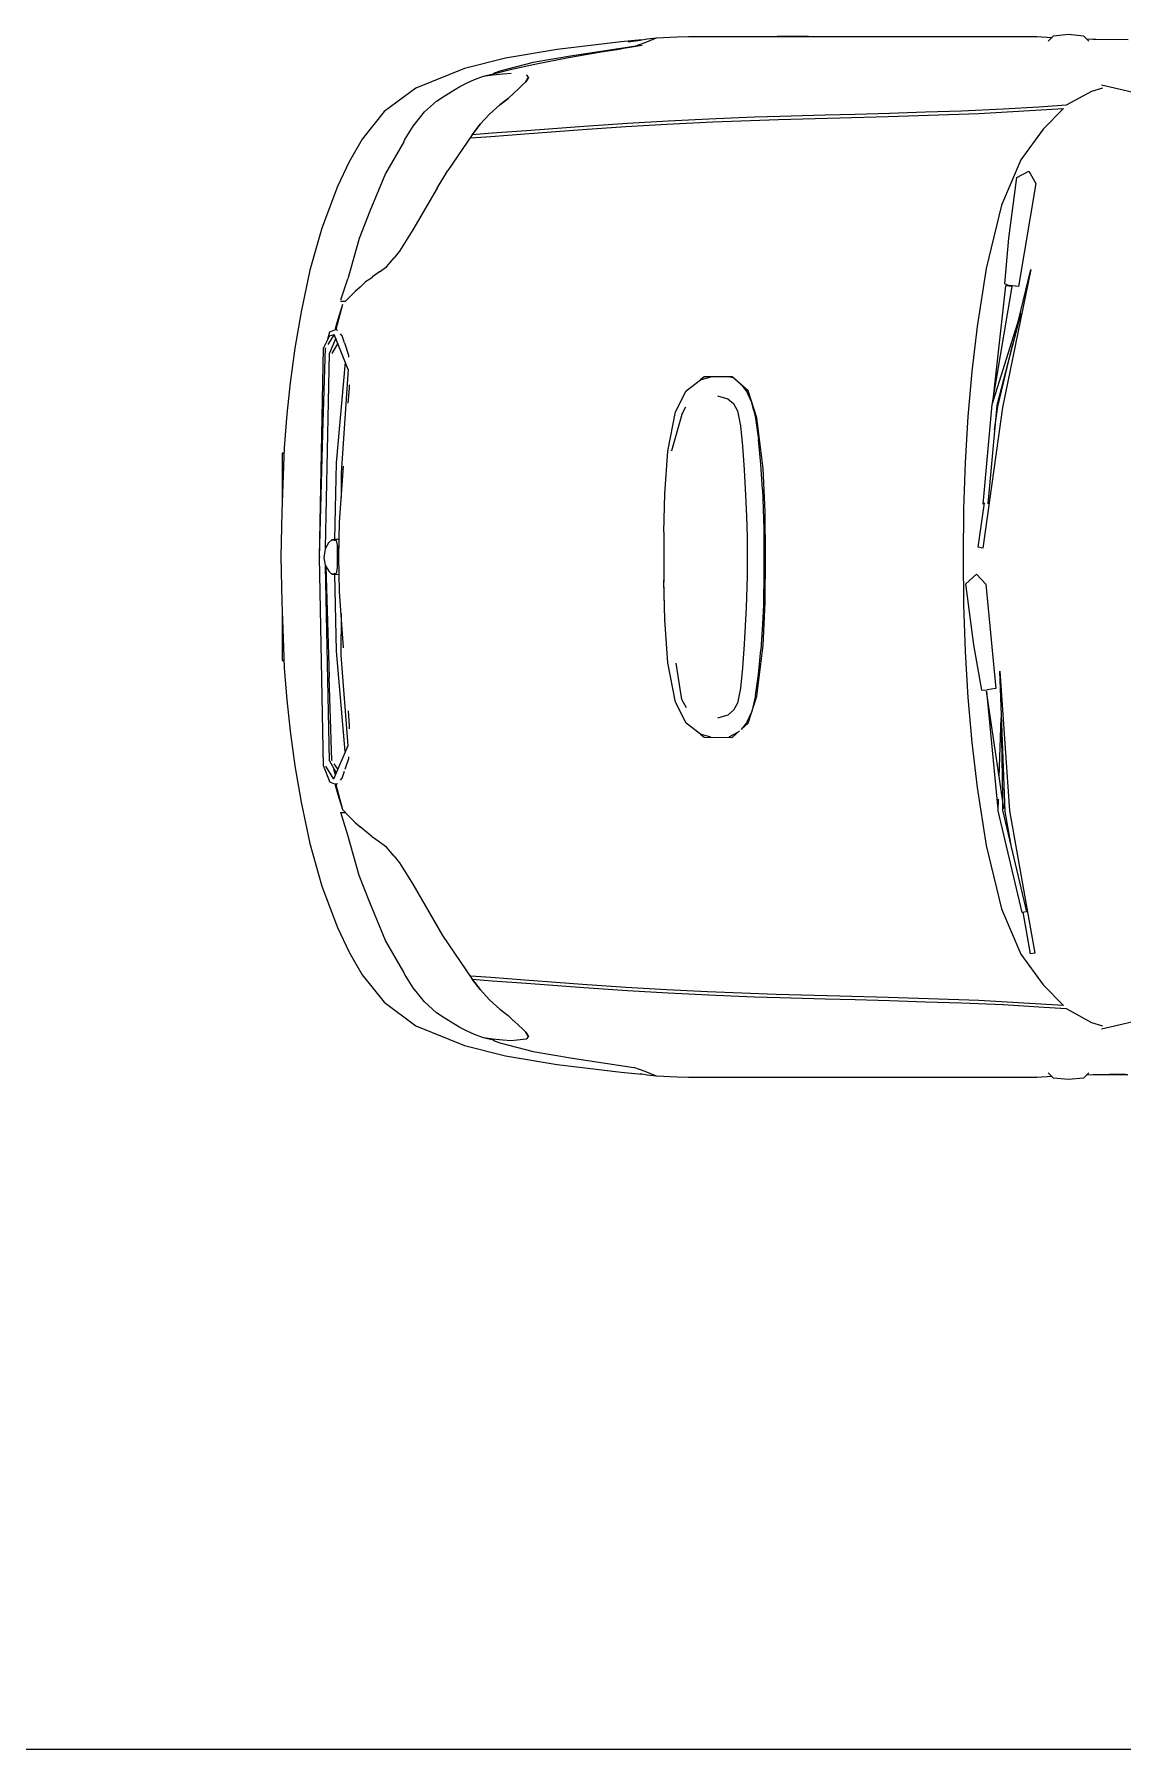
# Model space of a CAD drawing. Header units: millimetres. Extents: x 1343 to 64046, y 44602 to 77982.
# Drawn here: x 54676 to 56527, y 57946 to 60863 of the extents above; entities that cross this region are included whole.
import ezdxf

# ---------------------------------------------------------------- set-up
doc = ezdxf.new("R2010")
doc.units = ezdxf.units.MM
doc.layers.add('www.cad-blocks.net', color=7, linetype='Continuous')

# ---------------------------------------------------------------- blocks, each defined once
blk = doc.blocks.new('A$C63A06158')
at = {"linetype": 'Continuous'}
for p, q in [((579, 1901.3), (470.1, 1888.3)), ((614.3, 1904.4), (579, 1901.3)), ((590.9, 1901.1), (611.4, 1903.8)), ((600.3, 1892.9), (619.8, 1899.8)), ((611.4, 1903.8), (623.3, 1906.4)), ((619.8, 1899.8), (638.8, 1907.7)), ((623.3, 1906.4), (638.8, 1907.7)), ((638.8, 1907.7), (674, 1909.6)), ((674, 1909.6), (693.2, 1910.2)), ((693.2, 1910.2), (761.2, 1910.3)), ((761.2, 1910.3), (793.4, 1910.3)), ((793.4, 1910.3), (870.8, 1910.3)), ((870.8, 1910.3), (844.2, 1910.3)), ((897.7, 1910.3), (844.2, 1910.3)), ((870.8, 1910.3), (897.7, 1910.3)), ((885.7, 1910.2), (957.1, 1910.2)), ((885.7, 1910.2), (885.7, 1910.2)), ((885.7, 1910.2), (885.7, 1910.2)), ((897.7, 1910.3), (928.1, 1910.3)), ((928.1, 1910.3), (958.9, 1910.3)), ((957.1, 1910.2), (1022, 1910.3)), ((958.9, 1910.3), (989.6, 1910.3)), ((1022, 1910.3), (1077.7, 1910.3)), ((1077.7, 1910.3), (1124.3, 1910.4)), ((1123.1, 1910.2), (1175.4, 1910.2)), ((1124.3, 1910.4), (1148.1, 1910.2)), ((1175.4, 1910.2), (1232.5, 1910.2)), ((1232.5, 1910.2), (1286.1, 1910.2)), ((1286.1, 1910.2), (1311.9, 1908.7)), ((1305, 1902), (1314.4, 1911.1)), ((1314.4, 1911.1), (1339.9, 1913.9)), ((1339.9, 1913.9), (1365.4, 1911.1)), ((1365.4, 1911.1), (1374.5, 1902.4)), ((1370.8, 1905.9), (1382, 1905.7)), ((1381.7, 1905.7), (1386.4, 1905.7)), ((1386.4, 1905.7), (1441.3, 1905.2)), ((382.1, 1873.3), (312.2, 1855.9)), ((470.1, 1888.3), (382.1, 1873.3)), ((496.3, 1877.5), (429.3, 1865.9)), ((432.3, 1863.1), (489.1, 1874.3)), ((489.1, 1874.3), (544.9, 1884.2)), ((600.3, 1892.9), (496.3, 1877.5)), ((544.9, 1884.2), (600.3, 1892.9)), ((544.9, 1884.2), (578.6, 1889.3)), ((614.7, 1894.8), (578.6, 1889.3)), ((596.7, 1892.4), (596.7, 1892.4)), ((596.7, 1892.4), (596.7, 1892.4)), ((614.7, 1894.8), (614.7, 1894.8)), ((312.2, 1855.9), (229.9, 1822.5)), ((329.6, 1837), (345, 1842.5)), ((345, 1842.5), (363.2, 1847.4)), ((345, 1842.5), (360.7, 1844.9)), ((360.7, 1844.9), (377.5, 1846.6)), ((372.6, 1851.4), (361.9, 1847.1)), ((363.2, 1847.4), (392.7, 1854.5)), ((429.3, 1865.9), (372.6, 1851.4)), ((377.5, 1846.6), (391.6, 1847.8)), ((391.6, 1847.8), (391.7, 1847.8)), ((392.7, 1854.5), (432.3, 1863.1)), ((420.4, 1838.5), (416.8, 1833.3)), ((416.8, 1833.3), (420.4, 1838.5)), ((417.3, 1844.8), (421.4, 1840.4)), ((421.4, 1840.4), (420.4, 1838.5)), ((420.4, 1838.5), (421.4, 1840.4)), ((229.9, 1822.5), (175.8, 1782.4)), ((276, 1807.7), (289.5, 1816.2)), ((289.5, 1816.2), (304.6, 1825)), ((304.6, 1825), (316.9, 1831.3)), ((316.9, 1831.3), (329.6, 1837)), ((386.5, 1804.7), (396.2, 1813.6)), ((396.2, 1813.6), (405, 1821.5)), ((405, 1821.5), (411.3, 1827.7)), ((411.3, 1827.7), (416.8, 1833.3)), ((1379, 1816.8), (1335.7, 1793.1)), ((1397.6, 1822.3), (1379, 1816.8)), ((1479.1, 1808.1), (1395.8, 1827.2)), ((175.8, 1782.4), (138.3, 1735.4)), ((225.1, 1757.9), (244.4, 1781.8)), ((244.4, 1781.8), (264.6, 1800)), ((264.6, 1800), (276, 1807.7)), ((372.4, 1793.9), (354.7, 1777.9)), ((354.7, 1777.9), (372.4, 1793.9)), ((386.5, 1804.7), (372.4, 1793.9)), ((372.4, 1793.9), (386.5, 1804.7)), ((1035.4, 1779.4), (977.1, 1777.7)), ((1032.8, 1774.2), (1187.4, 1779.4)), ((1096.6, 1781.2), (1035.4, 1779.4)), ((1157.9, 1783.2), (1096.6, 1781.2)), ((1228.7, 1786.3), (1157.9, 1783.2)), ((1187.4, 1779.4), (1331.5, 1787.9)), ((1289.4, 1789.9), (1228.7, 1786.3)), ((1335.7, 1793.1), (1289.4, 1789.9)), ((1331.5, 1787.9), (1296.8, 1752.6)), ((210.7, 1735.2), (225.1, 1757.9)), ((339.1, 1760.8), (325.7, 1743.1)), ((325.7, 1743.1), (339.1, 1760.8)), ((354.7, 1777.9), (339.1, 1760.8)), ((339.1, 1760.8), (354.7, 1777.9)), ((415.1, 1744.6), (513, 1751.9)), ((515.6, 1757.1), (417.7, 1749.8)), ((513, 1751.9), (587, 1757.2)), ((589.5, 1762.3), (515.6, 1757.1)), ((587, 1757.2), (656.4, 1761.3)), ((658.7, 1766.4), (589.5, 1762.3)), ((656.4, 1761.3), (734.6, 1764.9)), ((727.8, 1769.8), (658.7, 1766.4)), ((765.9, 1771.3), (727.8, 1769.8)), ((734.6, 1764.9), (846.7, 1769)), ((805.9, 1772.7), (765.9, 1771.3)), ((848.5, 1774.1), (805.9, 1772.7)), ((846.7, 1769), (950.6, 1771.9)), ((925.9, 1776.3), (848.5, 1774.1)), ((977.1, 1777.7), (925.9, 1776.3)), ((950.6, 1771.9), (1032.8, 1774.2)), ((1296.8, 1752.6), (1258.9, 1700.2)), ((138.3, 1735.4), (116.3, 1696.9)), ((209, 1731.2), (178, 1677.2)), ((209, 1731.2), (210.7, 1735.2)), ((325.7, 1743.1), (284.3, 1682)), ((323.1, 1737.9), (357, 1740.3)), ((359.6, 1745.5), (325.7, 1743.1)), ((357, 1740.3), (415.1, 1744.6)), ((417.7, 1749.8), (359.6, 1745.5)), ((116.3, 1696.9), (96.3, 1655.2)), ((1258.9, 1700.2), (1225.8, 1623.1)), ((178, 1677.2), (151.2, 1613)), ((265.8, 1652.4), (284.3, 1682)), ((1238.1, 1567), (1251.9, 1670.5)), ((1251.9, 1670.5), (1272.3, 1681)), ((1272.3, 1681), (1284.1, 1660)), ((96.3, 1655.2), (69.7, 1584.5)), ((265.8, 1652.4), (224.7, 1581.5)), ((1284.1, 1660), (1254.7, 1485.1)), ((151.2, 1613), (133.3, 1566.7)), ((1225.8, 1623.1), (1199.7, 1515.8)), ((69.7, 1584.5), (49.5, 1512.6)), ((224.7, 1581.5), (201.9, 1545.2)), ((133.3, 1566.7), (114, 1498.1)), ((1231.3, 1489.6), (1238.1, 1567)), ((167.7, 1509.7), (180, 1518.5)), ((180, 1518.5), (192.9, 1533.7)), ((201.9, 1545.2), (192.9, 1533.7)), ((49.5, 1512.6), (34.4, 1441.9)), ((101.8, 1462.2), (114, 1498.1)), ((144.3, 1492.8), (135, 1484)), ((151.2, 1497.6), (144.3, 1492.8)), ((151.2, 1497.7), (152.3, 1498.7)), ((152.3, 1498.7), (156, 1501.3)), ((167.7, 1509.7), (156, 1501.3)), ((1199.7, 1515.8), (1184.6, 1417.1)), ((1275.6, 1514.2), (1227.2, 1279)), ((1231.3, 1489.6), (1238.6, 1486.9)), ((1254.1, 1424.9), (1275.6, 1514.2)), ((104.7, 1459.6), (101.3, 1459.6)), ((109.6, 1459.6), (104.7, 1459.6)), ((114.2, 1464.3), (109.6, 1459.6)), ((119.4, 1470), (114.2, 1464.3)), ((126.7, 1476.7), (119.4, 1470)), ((135, 1484), (126.7, 1476.7)), ((1232.8, 1486.1), (1210.6, 1287)), ((1210.6, 1287.1), (1244, 1484.9)), ((1244, 1484.9), (1232.8, 1486.1)), ((1254.7, 1485.1), (1238.6, 1486.9)), ((34.4, 1441.9), (23.6, 1380)), ((94.1, 1412.7), (105.5, 1454.8)), ((104.7, 1454.4), (97.2, 1429.1)), ((1209.8, 1284.5), (1258.8, 1439.8)), ((1258.8, 1439.8), (1217.6, 1282.6)), ((82.9, 1401.1), (72.6, 1381)), ((91, 1403.2), (79.8, 1386.4)), ((80, 1395.5), (83.2, 1407.8)), ((82.9, 1401.1), (91, 1403.2)), ((83.2, 1407.8), (91.6, 1411.4)), ((91.8, 1401.4), (89.8, 1401.4)), ((114.8, 1343.9), (91, 1403.2)), ((95.3, 1411.4), (91.6, 1411.4)), ((97.2, 1429.1), (92.4, 1413)), ((92.4, 1413), (94.2, 1412.8)), ((96.2, 1410.4), (94.1, 1412.7)), ((104.4, 1401.2), (101.4, 1404.6)), ((108.5, 1389.2), (104.4, 1401.2)), ((1184.6, 1417.1), (1175.4, 1340.3)), ((23.6, 1380), (15.7, 1321.5)), ((65.5, 1025), (72.6, 1381)), ((71.6, 1235.2), (76.1, 1380.7)), ((76.1, 1380.7), (76.1, 1380)), ((76.2, 1040.4), (82.9, 1371.5)), ((93.4, 1397.2), (82.9, 1371.5)), ((96.8, 1388.9), (86.5, 1371.2)), ((115.8, 1367.7), (108.8, 1388.4)), ((1219.4, 1280.9), (1245.1, 1387.4)), ((94.6, 1185.2), (109.8, 1356.4)), ((114.8, 1344.2), (102.9, 1167.7)), ((115.8, 1365), (115.8, 1367.7)), ((15.7, 1321.5), (10.1, 1267.7)), ((116.7, 1312), (116.6, 1317.8)), ((689.4, 1307.4), (713.8, 1326.4)), ((713.8, 1326.4), (731.6, 1331.5)), ((720.1, 1331.5), (713.8, 1326.4)), ((767.8, 1331.7), (720.1, 1331.5)), ((763.6, 1331.7), (768.6, 1330.1)), ((794.9, 1307.8), (767.8, 1331.7)), ((774.1, 1326.2), (768.6, 1330.1)), ((782.5, 1318.8), (788.1, 1312.4)), ((1175.4, 1340.3), (1168.5, 1263.8)), ((114.8, 1286.5), (116.7, 1312)), ((671.1, 1271.9), (689.4, 1307.4)), ((742.7, 1299.3), (760.3, 1293.8)), ((760.3, 1293.8), (770, 1285.8)), ((770, 1285.8), (776.6, 1273.6)), ((792, 1307.4), (788.1, 1312.4)), ((801.1, 1287.6), (792, 1307.4)), ((809.6, 1261.8), (794.9, 1307.8)), ((804.3, 1273.7), (801.1, 1287.6)), ((1194.6, 1115), (1209.8, 1284.5)), ((10.1, 1267.7), (5.7, 1210.9)), ((658.5, 1205.3), (671.1, 1271.9)), ((682.2, 1267.2), (664.5, 1205.6)), ((682.2, 1267.2), (688.7, 1280.3)), ((776.6, 1273.6), (781.7, 1248.1)), ((804.3, 1273.7), (807.1, 1260.9)), ((807.1, 1260.9), (812.3, 1224.8)), ((820.4, 1175.7), (809.6, 1261.8)), ((1168.5, 1263.8), (1163.7, 1185.6)), ((1227.2, 1279), (1193.9, 1040)), ((1217.6, 1282.6), (1202.6, 1115.5)), ((1213.9, 1241.2), (1219.4, 1280.9)), ((65.5, 1025), (71.6, 1235.2)), ((781.7, 1248.1), (785.4, 1213.7)), ((5.7, 1210.9), (1.5, 1102)), ((5.4, 1201.9), (2.2, 1201.9)), ((2.2, 1201.9), (2.2, 1120)), ((2.2, 1201.9), (5.4, 1201.9)), ((652.9, 1132.2), (658.5, 1205.3)), ((664.5, 1205.6), (664.7, 1206.4)), ((785.4, 1213.7), (788.2, 1173.5)), ((816.5, 1183), (812.6, 1224.8)), ((91.6, 1055), (94.6, 1185.2)), ((99.6, 1083.6), (106.8, 1179.6)), ((102.9, 1167.7), (102.8, 1126.2)), ((102.9, 1167.6), (102.9, 1167.7)), ((788.2, 1173.5), (790.6, 1130.4)), ((819.5, 1140.1), (816.5, 1183)), ((824, 1101.9), (820.4, 1175.7)), ((1163.7, 1185.6), (1161, 1106.3)), ((819.5, 1140.1), (821.4, 1073.3)), ((651.6, 1067.3), (652.9, 1132.2)), ((652.9, 1132.2), (652.9, 1132.2)), ((790.6, 1130.4), (792.2, 1094.6)), ((1186.2, 1041.9), (1196.6, 1117)), ((1.5, 1102), (0, 1025.1)), ((98.7, 1025.1), (99.6, 1083.6)), ((792.2, 1094.6), (793, 1059.4)), ((824.6, 1025.1), (824, 1101.9)), ((1161, 1106.3), (1160.4, 1025.1)), ((86.9, 1054.5), (81.3, 1049.4)), ((90.9, 1055), (86.9, 1054.5)), ((86.9, 1054.5), (94.2, 1053.1)), ((99.1, 1055), (90.9, 1055)), ((91.6, 1053.6), (91.6, 1054.5)), ((94.2, 1053.1), (96.2, 1043)), ((651.6, 1067.3), (651.6, 983.1)), ((793, 1059.4), (793, 992.2)), ((821.4, 1073.3), (821.5, 998.3)), ((0, 1025.1), (1.5, 948.2)), ((65.5, 1025.8), (65.5, 1025)), ((72.6, 669.2), (65.5, 1025)), ((65.5, 1025), (65.5, 1024.9)), ((75.5, 1039.1), (73.4, 1023.6)), ((73.4, 1023.6), (75.5, 1011)), ((81.3, 1049.4), (75.5, 1039.1)), ((96.2, 1043), (96, 1006.4)), ((96.4, 1025.1), (96.2, 1043.8)), ((99.6, 966.5), (98.7, 1025.1)), ((824, 948.3), (824.6, 1025.1)), ((1160.4, 1025.1), (1161, 943.8)), ((1193.9, 1040), (1186.2, 1041.9)), ((75.5, 1011), (81.5, 1000.7)), ((82.9, 678.6), (76.2, 1009.7)), ((76.4, 1009.5), (82, 820.6)), ((86.9, 995.7), (81.5, 1000.7)), ((94.2, 997.2), (86.9, 995.7)), ((86.9, 995.7), (99.1, 995.4)), ((91.6, 995.7), (91.6, 996.6)), ((94.6, 865), (91.6, 995.6)), ((96, 1006.4), (94.2, 997.2)), ((793, 992.2), (791.5, 939.1)), ((821.5, 998.3), (820.8, 943.4)), ((1165.3, 979.3), (1183.1, 996)), ((1183.1, 996), (1199.2, 978.8)), ((106.8, 870.6), (99.6, 966.5)), ((652.9, 918), (651.6, 985.6)), ((651.6, 985.6), (651.6, 985.5)), ((651.6, 983.1), (651.6, 983.2)), ((651.6, 983.1), (651.6, 982.9)), ((652.9, 918), (651.6, 982.9)), ((1178.7, 875.5), (1165.3, 979.3)), ((1199.2, 978.8), (1216.4, 801.6)), ((1.5, 948.2), (4.3, 871.5)), ((791.5, 939.1), (788.2, 876.6)), ((820.8, 943.4), (819.4, 910.9)), ((820.4, 874.5), (824, 948.3)), ((1161, 943.8), (1163.7, 864.5)), ((2.2, 929.1), (2.2, 849.3)), ((102.4, 928.8), (102.3, 858.2)), ((658.5, 844.9), (652.9, 918)), ((652.9, 918), (652.9, 917.9)), ((819.4, 910.9), (816.5, 867.1)), ((788.2, 876.6), (785.4, 836.4)), ((1192.1, 798.7), (1178.7, 875.5)), ((2.2, 849.3), (5.3, 849.3)), ((5.3, 849.3), (2.2, 849.3)), ((2.2, 849.3), (5.3, 849.3)), ((4.3, 871.5), (5.9, 836.1)), ((109.7, 694.5), (94.6, 865)), ((102.3, 858.2), (113.8, 704.2)), ((809.6, 788.4), (820.4, 874.5)), ((812.3, 825.4), (816.7, 867.1)), ((1163.7, 864.5), (1168.5, 786.4)), ((5.9, 836.1), (10.1, 782.4)), ((86.5, 679), (82, 820.6)), ((671.1, 778.3), (658.5, 844.9)), ((658.5, 844.9), (658.5, 844.9)), ((682.2, 782.9), (672.3, 844.3)), ((785.4, 836.4), (781.7, 802.1)), ((807.1, 789.3), (812.3, 825.4)), ((1232, 592.3), (1223.1, 831)), ((1223.1, 831), (1239.6, 593.3)), ((781.7, 802.1), (776.6, 776.6)), ((794.9, 742.3), (809.6, 788.4)), ((807.1, 789.3), (801.1, 762.6)), ((811.7, 805), (811.6, 805.1)), ((1192.1, 798.7), (1201.2, 799)), ((1230, 598.2), (1200, 796.9)), ((1200, 796.9), (1219.4, 596.3)), ((1216.4, 801.6), (1201.2, 799)), ((10.1, 782.4), (15.7, 728.7)), ((116.8, 738), (114.9, 763.3)), ((689.4, 742.7), (671.1, 778.3)), ((690, 768.8), (682.2, 782.9)), ((770, 764.4), (760.3, 756.3)), ((776.6, 776.6), (770, 764.4)), ((801.1, 762.6), (792.3, 742.9)), ((1168.5, 786.4), (1175.4, 709.9)), ((116.7, 732.7), (116.8, 738)), ((713.8, 723.8), (689.4, 742.7)), ((760.3, 756.3), (742.7, 750.8)), ((767.8, 718.4), (780.4, 729.6)), ((792.3, 742.9), (783.1, 731.5)), ((784.2, 732.9), (794.9, 742.3)), ((1222, 650.9), (1225.3, 751.7)), ((1225.3, 751.7), (1227.4, 615.1)), ((15.7, 728.7), (23.6, 670.2)), ((113.8, 704.2), (89.8, 647.1)), ((731.6, 718.6), (713.8, 723.8)), ((713.8, 723.8), (720.1, 718.7)), ((720.1, 718.7), (767.8, 718.4)), ((776.9, 726.5), (761.8, 718.5)), ((1175.4, 709.9), (1184.6, 633.1)), ((82.9, 678.6), (93.3, 659)), ((86.5, 679.7), (86.5, 679)), ((90.2, 673.4), (96.8, 663.8)), ((109.7, 664.4), (115.8, 682.4)), ((115.8, 682.4), (115.8, 685.1)), ((23.6, 670.2), (34.4, 608.3)), ((72.6, 669.2), (83.2, 642.4)), ((76.1, 669.5), (89.8, 647.1)), ((91.6, 638.8), (83.2, 642.4)), ((89.8, 647.1), (89.8, 647.1)), ((93, 654.7), (90.4, 664.5)), ((94.7, 658.7), (93.3, 659)), ((101.4, 645.5), (104.4, 648.9)), ((104.4, 648.9), (108.5, 660.8)), ((95.3, 638.8), (91.6, 638.8)), ((94.2, 637.3), (92.4, 637.2)), ((92.4, 637.2), (97.2, 621.1)), ((94.1, 637.4), (96.6, 640.1)), ((105.5, 595.4), (94.1, 637.4)), ((97.2, 621.1), (104.7, 595.7)), ((1184.6, 633.1), (1199.7, 534.4)), ((1220.1, 593.5), (1220.8, 613.2)), ((1227.4, 614.5), (1227.7, 594.5)), ((34.4, 608.3), (49.5, 537.6)), ((101.3, 590.5), (104.7, 590.5)), ((114, 552.1), (101.8, 590.5)), ((104.7, 595.7), (105.7, 595.1)), ((104.7, 590.5), (109.6, 590.5)), ((115.9, 584.2), (105.5, 595.4)), ((109.6, 590.5), (114.2, 585.9)), ((126.9, 573.2), (115.9, 584.2)), ((1219.4, 596.3), (1220.2, 596.5)), ((1260.9, 420.8), (1220.1, 593.5)), ((1227.7, 597.8), (1230, 598.2)), ((1227.7, 594.5), (1268.4, 421.8)), ((1243.3, 528.4), (1232, 592.3)), ((1239.6, 593.3), (1282.6, 351.3)), ((126.7, 573.4), (135, 566.2)), ((155, 550), (135.1, 566.5)), ((49.5, 537.6), (69.7, 465.6)), ((133.3, 483.7), (114, 552.3)), ((155, 550), (159.3, 547)), ((159.3, 547), (167.9, 540.8)), ((180, 531.6), (167.9, 540.3)), ((192.9, 516.5), (180, 531.6)), ((1199.7, 534.4), (1225.8, 427)), ((192.9, 516.5), (201.9, 505)), ((201.9, 505), (224.7, 468.7)), ((151.2, 437.4), (133.3, 483.7)), ((224.7, 468.7), (274.8, 381.7)), ((69.7, 465.6), (96.3, 394.9)), ((178, 373.2), (151.2, 437.4)), ((1225.8, 427), (1258.9, 349.9)), ((1268.4, 421.8), (1260.9, 420.8)), ((1275, 350.3), (1262.4, 421)), ((96.3, 394.9), (116.3, 353.3)), ((274.8, 381.7), (325.7, 307.1)), ((116.3, 353.3), (138.3, 314.8)), ((209, 319.2), (178, 373.2)), ((1282.6, 351.3), (1275, 350.3)), ((1258.9, 349.9), (1296.8, 297.6)), ((138.3, 314.8), (175.8, 267.8)), ((210.7, 315), (209, 319)), ((225.1, 292.2), (210.7, 315)), ((244.4, 268.4), (225.1, 292.2)), ((357, 309.8), (323.1, 312.3)), ((325.7, 307.1), (339.1, 289.4)), ((325.7, 307.1), (359.6, 304.6)), ((339.1, 289.4), (325.7, 307.1)), ((415.1, 305.5), (357, 309.8)), ((359.6, 304.6), (417.7, 300.4)), ((513, 298.2), (415.1, 305.5)), ((417.7, 300.4), (515.6, 293)), ((587, 293), (513, 298.2)), ((515.6, 293), (589.5, 287.8)), ((656.4, 288.9), (587, 293)), ((1296.8, 297.6), (1331.5, 262.3)), ((175.8, 267.8), (229.9, 227.7)), ((264.6, 250.1), (244.4, 268.4)), ((339.1, 289.4), (354.7, 272.3)), ((354.7, 272.3), (339.1, 289.4)), ((354.7, 272.3), (372.4, 256.3)), ((372.4, 256.3), (354.7, 272.3)), ((589.5, 287.8), (658.7, 283.7)), ((725.6, 285.6), (656.4, 288.9)), ((658.7, 283.7), (727.8, 280.4)), ((842.6, 281.3), (725.6, 285.6)), ((727.8, 280.4), (765.9, 278.9)), ((765.9, 278.9), (805.9, 277.4)), ((805.9, 277.4), (848.5, 276)), ((950.6, 278.3), (842.6, 281.3)), ((848.5, 276), (925.9, 273.9)), ((925.9, 273.9), (977.1, 272.5)), ((1032.8, 276), (950.6, 278.3)), ((977.1, 272.5), (1035.4, 270.8)), ((1187.4, 270.8), (1032.8, 276)), ((1035.4, 270.8), (1096.6, 268.9)), ((1096.6, 268.9), (1157.9, 267)), ((1157.9, 267), (1228.7, 263.9)), ((1331.5, 262.3), (1187.4, 270.8)), ((1228.7, 263.9), (1289.4, 260.3)), ((276, 242.5), (264.6, 250.1)), ((289.5, 233.9), (276, 242.5)), ((304.6, 225.2), (289.5, 233.9)), ((372.4, 256.3), (386.5, 245.5)), ((386.5, 245.5), (395.8, 236.6)), ((405, 228.6), (396.2, 236.6)), ((1289.4, 260.3), (1335.7, 257.1)), ((1335.7, 257.1), (1379, 233.4)), ((1379, 233.4), (1397.6, 227.8)), ((1395.8, 222.9), (1479.1, 242)), ((229.9, 227.7), (312.2, 194.2)), ((316.9, 218.8), (304.6, 225.2)), ((329.6, 213.1), (316.9, 218.8)), ((345, 207.6), (329.6, 213.1)), ((360.7, 205.2), (345, 207.6)), ((363.2, 202.7), (345, 207.6)), ((377.5, 203.6), (360.7, 205.2)), ((417.3, 205.3), (391.6, 202.4)), ((411.3, 222.5), (405, 228.6)), ((416.8, 216.8), (411.3, 222.5)), ((416.8, 216.8), (420.4, 211.6)), ((420.4, 211.6), (416.8, 216.8)), ((421.4, 209.8), (417.3, 205.3)), ((420.4, 211.6), (421.4, 209.8)), ((421.4, 209.8), (420.4, 211.6)), ((312.2, 194.2), (382.1, 176.9)), ((361.9, 203.1), (372.6, 198.8)), ((372.6, 198.8), (429.3, 184.2)), ((391.6, 202.4), (377.5, 203.6)), ((382.1, 176.9), (470.1, 161.8)), ((429.3, 184.2), (496.3, 172.6)), ((470.1, 161.8), (579, 148.9)), ((496.3, 172.6), (600.3, 157.2)), ((579, 148.9), (614.3, 145.7)), ((596.7, 157.8), (596.7, 157.8)), ((596.7, 157.8), (596.7, 157.8)), ((600.3, 157.2), (600.5, 157.2)), ((619.8, 150.3), (600.3, 157.2)), ((623.3, 143.8), (611.4, 146.4)), ((638.8, 142.4), (619.8, 150.3)), ((1314.4, 139.1), (1305, 148.1)), ((1374.5, 147.8), (1365.4, 139.1)), ((638.8, 142.4), (623.3, 143.8)), ((674, 140.6), (638.8, 142.4)), ((693.2, 139.9), (674, 140.6)), ((761.2, 139.9), (693.2, 139.9)), ((793.4, 139.9), (761.2, 139.9)), ((870.8, 139.9), (793.4, 139.9)), ((897.7, 139.9), (870.8, 139.9)), ((957.1, 139.9), (885.7, 139.9)), ((885.7, 139.9), (885.7, 139.9)), ((885.7, 139.9), (885.7, 139.9)), ((928.1, 139.9), (897.7, 139.9)), ((958.9, 139.9), (928.1, 139.9)), ((1022, 139.9), (957.1, 139.9)), ((1005.8, 139.9), (958.9, 139.9)), ((1077.7, 139.8), (1022, 139.9)), ((1124.3, 139.8), (1077.7, 139.8)), ((1175.4, 139.9), (1123.1, 139.9)), ((1123.1, 139.9), (1123.1, 139.9)), ((1149, 139.9), (1124.3, 139.8)), ((1232.5, 139.9), (1175.4, 139.9)), ((1286.1, 139.9), (1232.5, 139.9)), ((1311.9, 141.4), (1286.1, 139.9)), ((1339.9, 136.3), (1314.4, 139.1)), ((1365.4, 139.1), (1339.9, 136.3)), ((1382, 144.5), (1370.8, 144.2)), ((1386.4, 144.5), (1381.7, 144.5)), ((1436.4, 145.4), (1382, 144.5)), ((1440.8, 144.5), (1386.4, 144.5))]:
    blk.add_line(p, q, dxfattribs=at)
blk = doc.blocks.new('FORMAT')
at = {"layer": 'www.cad-blocks.net', "color": 155, "true_color": 0x546d8e}
blk.add_line((64045.9, 57946.4), (3580.5, 57946.4), dxfattribs=at)

msp = doc.modelspace()

# ---------------------------------------------------------------- block references
msp.add_blockref('A$C63A06158', (55095.1, 58949.4))
at = {"layer": 'www.cad-blocks.net'}
msp.add_blockref('FORMAT', (0, 0), dxfattribs=at)

doc.saveas('drawing.dxf')
